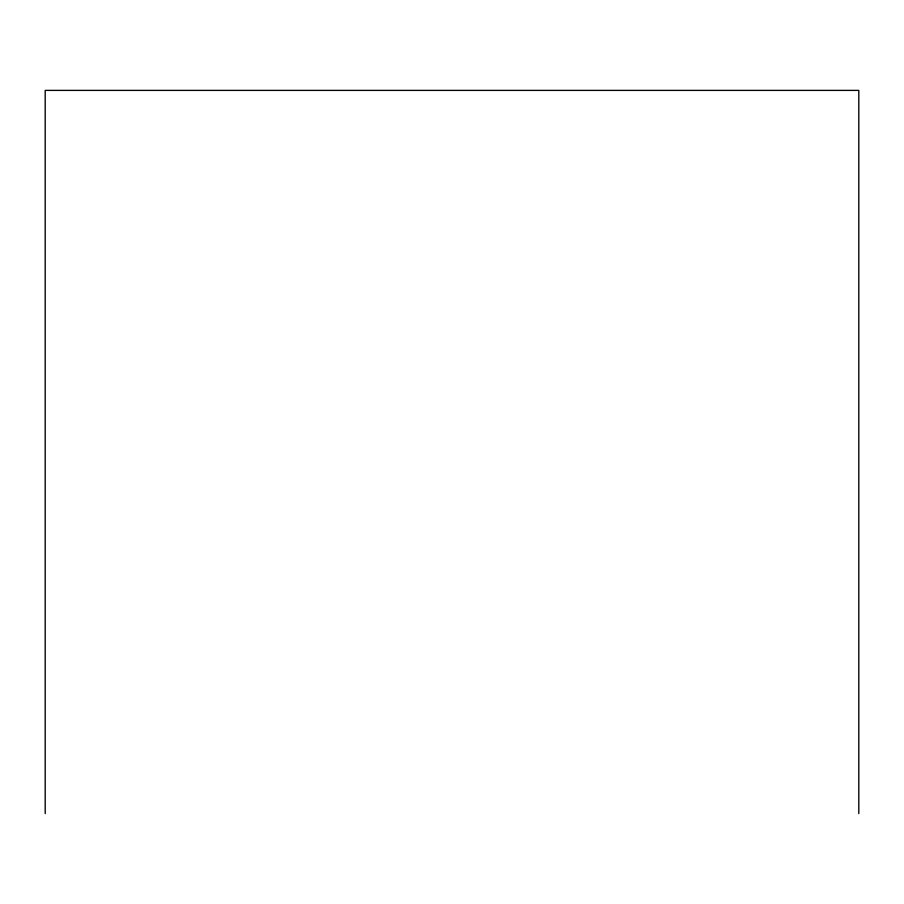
<?xml version="1.0" encoding="UTF-8"?>
<svg xmlns="http://www.w3.org/2000/svg" width="904" height="904" viewBox="0 0 904 904"><rect width="100%" height="100%" fill="white"/><g stroke="black" fill="none" stroke-linecap="round" stroke-linejoin="round"><path stroke-width="1.36" d="M858.8 813.611L858.8 90.389L45.2 90.389L45.2 813.611"/></g></svg>
